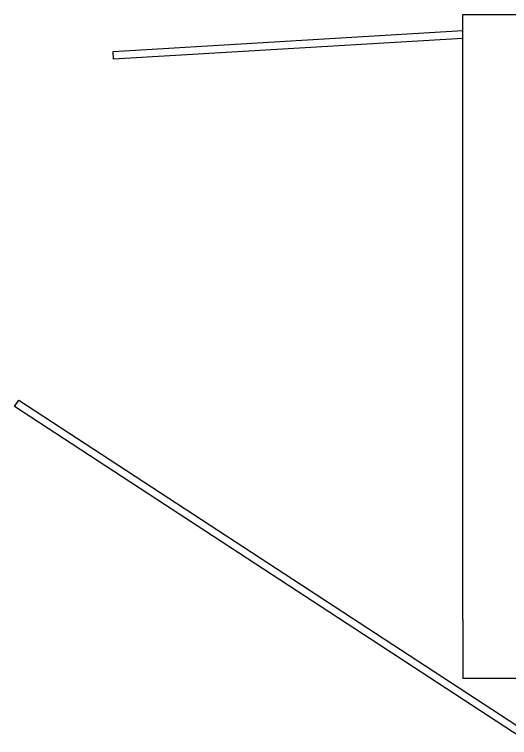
# Model space of a CAD drawing. Header units: metres. Extents: x -93 to 204, y -201 to -14.
# Drawn here: x -93.4 to 34.1, y -200.6 to -14.3 of the extents above; entities that cross this region are included whole.
import ezdxf

# ---------------------------------------------------------------- set-up
doc = ezdxf.new("R2010")
doc.units = ezdxf.units.M

msp = doc.modelspace()

# ---------------------------------------------------------------- linework, layer by layer
for p, q in [((22.04, -170.25), (22.04, -14.35)), ((22.04, -14.35), (195.05, -14.35)), ((-67.99, -23.85), (22.04, -18.51)), ((22.04, -20.52), (-67.87, -25.84)), ((-67.87, -25.84), (-67.99, -23.85)), ((-93.35, -115.4), (-92.26, -113.72)), ((37.08, -200.65), (-93.35, -115.4)), ((-92.26, -113.72), (38.18, -198.97)), ((22.04, -170.25), (22.04, -185.48)), ((146.06, -185.48), (22.04, -185.48))]:
    msp.add_line(p, q)

doc.saveas('drawing.dxf')
